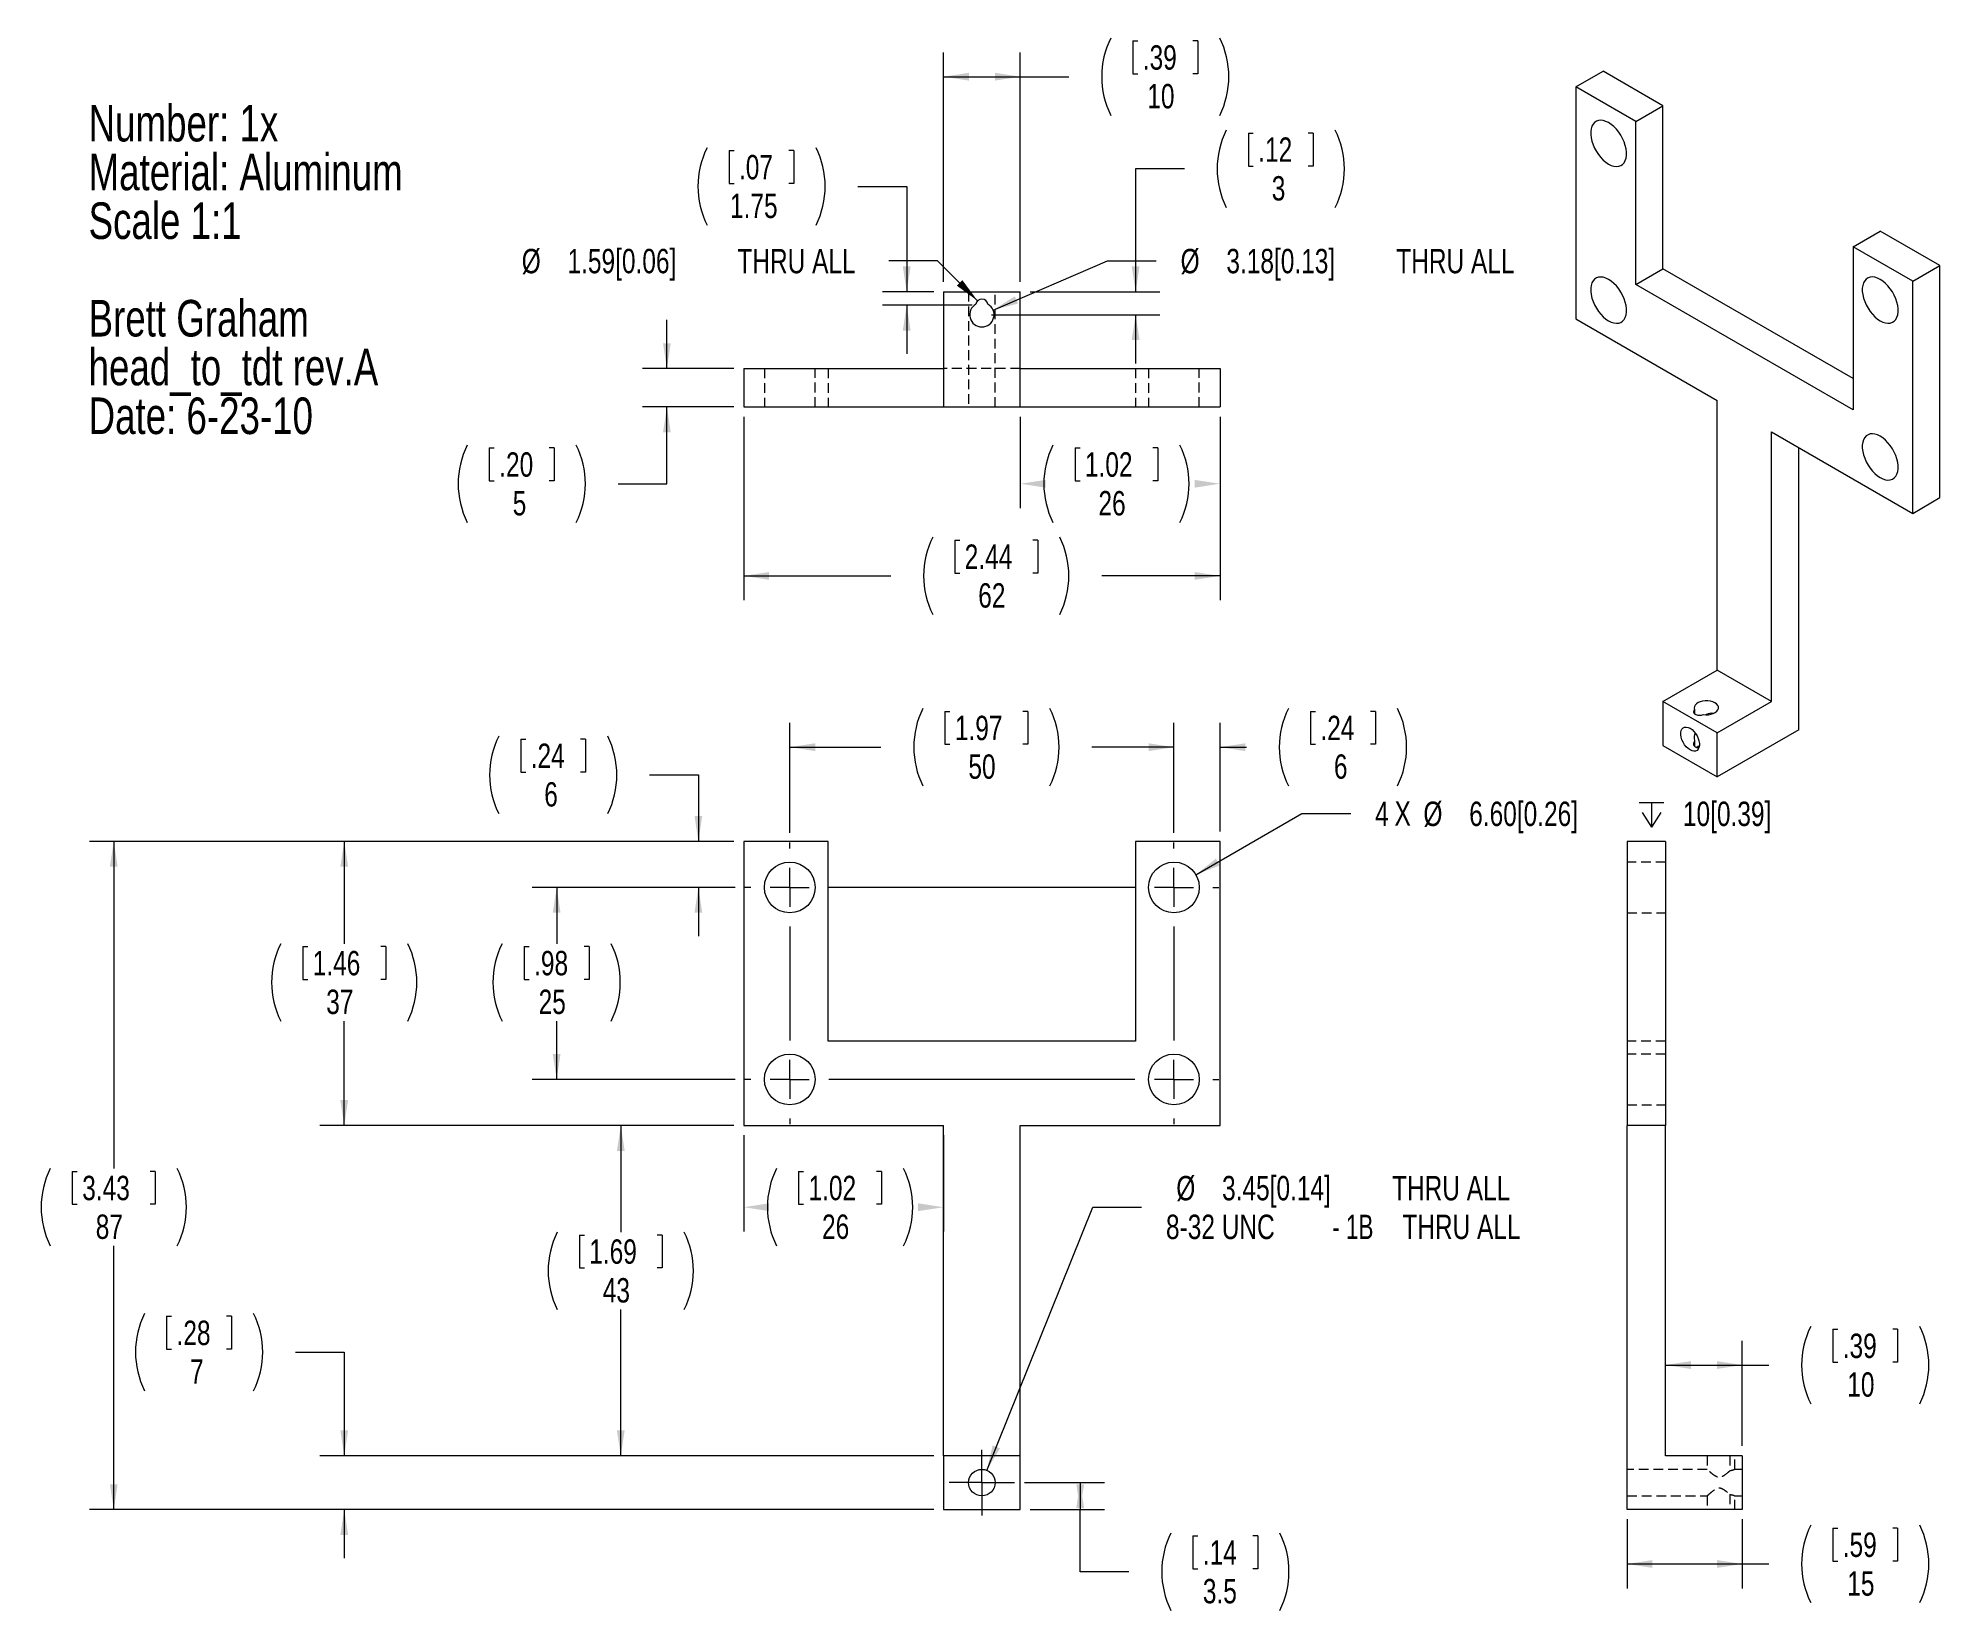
# Model space of a CAD drawing. Header units: millimetres. Extents: x 17 to 264, y 6 to 210.
import ezdxf

# ---------------------------------------------------------------- set-up
doc = ezdxf.new("R2010")
doc.units = ezdxf.units.MM
doc.linetypes.add('HIDDEN', pattern=[1.905, 1.27, -0.635])
doc.styles.add('SLDTEXTSTYLE0', font='TXT', dxfattribs={"width": 0.75})
doc.styles.add('SLDTEXTSTYLE1', font='TXT', dxfattribs={"width": 0.6875})
doc.dimstyles.new('SLDDIMSTYLE0', dxfattribs={"dimtxt": 3.175, "dimasz": 3.302, "dimexe": 0, "dimexo": 0.0625, "dimgap": 0.79375, "dimtad": 0, "dimtih": 1, "dimtoh": 1, "dimrnd": 1e-09, "dimzin": 12, "dimdsep": 46, "dimtxsty": 'SLDTEXTSTYLE0', "dimsah": 1, "dimcen": 0.09, "dimadec": 0, "dimazin": 0, "dimtfac": 1, "dimtofl": 0, "dimtmove": 0, "dimatfit": 3, "dimfxl": 1, "dimtolj": 1, "dimtzin": 12, "dimarcsym": 0})
doc.dimstyles.new('SLDDIMSTYLE1', dxfattribs={"dimtxt": 3.175, "dimasz": 3.302, "dimexe": 0, "dimexo": 0.0625, "dimgap": 0.79375, "dimtad": 0, "dimtih": 1, "dimtoh": 1, "dimrnd": 1e-09, "dimzin": 12, "dimdsep": 46, "dimtxsty": 'SLDTEXTSTYLE0', "dimsah": 1, "dimcen": 0.09, "dimadec": 0, "dimazin": 0, "dimtfac": 1, "dimtofl": 0, "dimtmove": 0, "dimatfit": 3, "dimfxl": 1, "dimtolj": 1, "dimtzin": 12, "dimarcsym": 0})
doc.dimstyles.new('SLDDIMSTYLE2', dxfattribs={"dimtxt": 3.175, "dimasz": 3.302, "dimexe": 0, "dimexo": 0.0625, "dimgap": 0.79375, "dimtad": 0, "dimtih": 1, "dimtoh": 1, "dimdec": 0, "dimrnd": 1e-09, "dimzin": 12, "dimdsep": 46, "dimtxsty": 'SLDTEXTSTYLE0', "dimsah": 1, "dimcen": 0.09, "dimadec": 0, "dimazin": 0, "dimtfac": 1, "dimtofl": 0, "dimtmove": 0, "dimatfit": 3, "dimfxl": 1, "dimtolj": 1, "dimtzin": 12, "dimarcsym": 0})
doc.dimstyles.new('SLDDIMSTYLE3', dxfattribs={"dimtxt": 3.175, "dimasz": 3.302, "dimexe": 0, "dimexo": 0.0625, "dimgap": 0.79375, "dimtad": 0, "dimtih": 1, "dimtoh": 1, "dimrnd": 1e-09, "dimzin": 12, "dimdsep": 46, "dimtxsty": 'SLDTEXTSTYLE0', "dimsah": 1, "dimcen": 0.09, "dimadec": 0, "dimazin": 0, "dimtfac": 1, "dimtofl": 0, "dimtmove": 0, "dimatfit": 3, "dimfxl": 1, "dimtolj": 1, "dimtzin": 12, "dimarcsym": 0})
doc.dimstyles.new('SLDDIMSTYLE4', dxfattribs={"dimtxt": 3.175, "dimasz": 3.302, "dimexe": 0, "dimexo": 0.0625, "dimgap": 0.79375, "dimtad": 0, "dimtih": 1, "dimtoh": 1, "dimrnd": 1e-09, "dimzin": 12, "dimdsep": 46, "dimtxsty": 'SLDTEXTSTYLE0', "dimsah": 1, "dimcen": 0.09, "dimadec": 0, "dimazin": 0, "dimtfac": 1, "dimtofl": 0, "dimtmove": 0, "dimatfit": 3, "dimfxl": 1, "dimtolj": 1, "dimtzin": 12, "dimarcsym": 0})

# ---------------------------------------------------------------- blocks, each defined once
blk = doc.blocks.new('SW_NOTE_0')
at = {"color": 0, "linetype": 'Continuous', "lineweight": 0, "attachment_point": 1, "style": 'SLDTEXTSTYLE0'}
for s, insert, char_height in [('Number: 1x', (0, 6.14), 4.763), ('Material: Aluminum', (0, -0.21), 4.7625), ('Scale 1:1', (0, -6.56), 4.763), ('Brett Graham', (0, -19.26), 4.7625), ('head_to_tdt rev.A', (0, -25.61), 4.7625), ('Date: 6-23-10', (0, -31.96), 4.7625)]:
    blk.add_mtext(s, dxfattribs=dict(at, insert=insert, char_height=char_height))
blk = doc.blocks.new('*D2')
at = {"color": 7, "linetype": 'Continuous', "lineweight": 0}
for p, q in [((107.43, 105.82), (53.52, 105.82)), ((56.7, 105.82), (56.7, 92.49)), ((51.3, 92.12), (51.3, 87.83)), ((51.3, 92.12), (51.95, 92.12)), ((62.09, 92.12), (61.44, 92.12)), ((62.09, 92.12), (62.09, 87.83)), ((51.3, 87.83), (51.95, 87.83)), ((62.09, 87.83), (61.44, 87.83)), ((56.7, 68.82), (56.7, 82.42)), ((107.43, 68.82), (53.52, 68.82))]:
    blk.add_line(p, q, dxfattribs=at)
for centre, start, end in [((58.5, 87.46), 153.4349, 206.5651), ((54.89, 87.46), 333.4349, 26.5651)]:
    blk.add_arc(centre, 11.26, start, end, dxfattribs=at)
for points in [[(56.7, 105.82), (56.19, 102.52), (57.2, 102.52)], [(56.7, 68.82), (57.2, 72.12), (56.19, 72.12)]]:
    blk.add_solid(points, dxfattribs=at)
at = {"color": 7, "linetype": 'Continuous', "lineweight": 0, "char_height": 3.175, "attachment_point": 1, "style": 'SLDTEXTSTYLE0'}
for s, insert in [('1.46', (52.59, 91.55)), ('37', (54.35, 86.51))]:
    blk.add_mtext(s, dxfattribs=dict(at, insert=insert))
blk = doc.blocks.new('*D3')
at = {"color": 7, "linetype": 'Continuous', "lineweight": 0}
for p, q in [((107.43, 105.82), (23.52, 105.82)), ((26.7, 105.82), (26.7, 63.22)), ((21.3, 62.84), (21.3, 58.56)), ((21.3, 62.84), (21.95, 62.84)), ((32.09, 62.84), (31.44, 62.84)), ((32.09, 62.84), (32.09, 58.56)), ((21.3, 58.56), (21.95, 58.56)), ((32.09, 58.56), (31.44, 58.56)), ((26.7, 18.82), (26.7, 53.14)), ((133.43, 18.82), (23.52, 18.82))]:
    blk.add_line(p, q, dxfattribs=at)
for centre, start, end in [((28.5, 58.18), 153.4349, 206.5651), ((24.89, 58.18), 333.4349, 26.5651)]:
    blk.add_arc(centre, 11.26, start, end, dxfattribs=at)
for points in [[(26.7, 105.82), (26.19, 102.52), (27.2, 102.52)], [(26.7, 18.82), (27.2, 22.12), (26.19, 22.12)]]:
    blk.add_solid(points, dxfattribs=at)
at = {"color": 7, "linetype": 'Continuous', "lineweight": 0, "char_height": 3.175, "attachment_point": 1, "style": 'SLDTEXTSTYLE0'}
for s, insert in [('3.43', (22.59, 62.27)), ('87', (24.35, 57.23))]:
    blk.add_mtext(s, dxfattribs=dict(at, insert=insert))
blk = doc.blocks.new('*D4')
at = {"color": 7, "linetype": 'Continuous', "lineweight": 0}
for p, q in [((33.58, 43.98), (33.58, 39.69)), ((33.58, 43.98), (34.22, 43.98)), ((42.02, 43.98), (41.37, 43.98)), ((42.02, 43.98), (42.02, 39.69)), ((33.58, 39.69), (34.22, 39.69)), ((42.02, 39.69), (41.37, 39.69)), ((50.35, 39.32), (56.7, 39.32)), ((56.7, 39.32), (56.7, 25.82)), ((133.43, 25.82), (53.52, 25.82)), ((133.43, 18.82), (53.52, 18.82)), ((56.7, 18.82), (56.7, 12.47))]:
    blk.add_line(p, q, dxfattribs=at)
for centre, start, end in [((40.78, 39.32), 153.4349, 206.5651), ((34.82, 39.32), 333.4349, 26.5651)]:
    blk.add_arc(centre, 11.26, start, end, dxfattribs=at)
for points in [[(56.7, 25.82), (57.2, 29.12), (56.19, 29.12)], [(56.7, 18.82), (56.19, 15.52), (57.2, 15.52)]]:
    blk.add_solid(points, dxfattribs=at)
at = {"color": 7, "linetype": 'Continuous', "lineweight": 0, "attachment_point": 1, "style": 'SLDTEXTSTYLE0'}
for s, insert, char_height in [('.28', (34.87, 43.41), 3.175), ('7', (36.63, 38.37), 3.17)]:
    blk.add_mtext(s, dxfattribs=dict(at, insert=insert, char_height=char_height))
blk = doc.blocks.new('*D5')
at = {"color": 7, "linetype": 'Continuous', "lineweight": 0}
for p, q in [((145.23, 22.32), (155.67, 22.32)), ((152.49, 22.32), (152.49, 18.82)), ((145.97, 18.82), (155.67, 18.82)), ((152.49, 10.72), (152.49, 18.82)), ((167.17, 15.38), (167.17, 11.1)), ((167.17, 15.38), (167.82, 15.38)), ((175.61, 15.38), (174.97, 15.38)), ((175.61, 15.38), (175.61, 11.1)), ((158.84, 10.72), (152.49, 10.72)), ((167.17, 11.1), (167.82, 11.1)), ((175.61, 11.1), (174.97, 11.1))]:
    blk.add_line(p, q, dxfattribs=at)
for centre, start, end in [((174.37, 10.72), 153.4349, 206.5651), ((168.41, 10.72), 333.4349, 26.5651)]:
    blk.add_arc(centre, 11.26, start, end, dxfattribs=at)
for points in [[(152.49, 22.32), (151.99, 19.02), (153, 19.02)], [(152.49, 18.82), (153, 22.12), (151.99, 22.12)]]:
    blk.add_solid(points, dxfattribs=at)
at = {"color": 7, "linetype": 'Continuous', "lineweight": 0, "char_height": 3.175, "attachment_point": 1, "style": 'SLDTEXTSTYLE0'}
for s, insert in [('.14', (168.46, 14.81)), ('3.5', (168.46, 9.78))]:
    blk.add_mtext(s, dxfattribs=dict(at, insert=insert))
blk = doc.blocks.new('*D6')
at = {"color": 7, "linetype": 'Continuous', "lineweight": 0}
for p, q in [((79.68, 119.12), (79.68, 114.84)), ((79.68, 119.12), (80.32, 119.12)), ((88.12, 119.12), (87.47, 119.12)), ((88.12, 119.12), (88.12, 114.84)), ((79.68, 114.84), (80.32, 114.84)), ((88.12, 114.84), (87.47, 114.84)), ((96.44, 114.46), (102.79, 114.46)), ((102.79, 114.46), (102.79, 105.82)), ((107.43, 105.82), (99.62, 105.82)), ((107.59, 99.82), (99.62, 99.82)), ((102.79, 99.82), (102.79, 93.47))]:
    blk.add_line(p, q, dxfattribs=at)
for centre, start, end in [((86.87, 114.46), 153.4349, 206.5651), ((80.92, 114.46), 333.4349, 26.5651)]:
    blk.add_arc(centre, 11.26, start, end, dxfattribs=at)
for points in [[(102.79, 105.82), (103.3, 109.12), (102.29, 109.12)], [(102.79, 99.82), (102.29, 96.52), (103.3, 96.52)]]:
    blk.add_solid(points, dxfattribs=at)
at = {"color": 7, "linetype": 'Continuous', "lineweight": 0, "attachment_point": 1, "style": 'SLDTEXTSTYLE0'}
for s, insert, char_height in [('.24', (80.97, 118.55), 3.175), ('6', (82.73, 113.52), 3.17)]:
    blk.add_mtext(s, dxfattribs=dict(at, insert=insert, char_height=char_height))
blk = doc.blocks.new('*D7')
at = {"color": 7, "linetype": 'Continuous', "lineweight": 0}
for p, q in [((134.89, 122.74), (134.89, 118.46)), ((134.89, 122.74), (135.53, 122.74)), ((145.68, 122.74), (145.03, 122.74)), ((145.68, 122.74), (145.68, 118.46)), ((114.7, 106.93), (114.7, 121.26)), ((164.7, 106.93), (164.7, 121.26)), ((114.7, 118.08), (126.56, 118.08)), ((134.89, 118.46), (135.53, 118.46)), ((145.68, 118.46), (145.03, 118.46)), ((164.7, 118.08), (154, 118.08))]:
    blk.add_line(p, q, dxfattribs=at)
for centre, start, end in [((142.09, 118.08), 153.4349, 206.5651), ((138.48, 118.08), 333.4349, 26.5651)]:
    blk.add_arc(centre, 11.26, start, end, dxfattribs=at)
for points in [[(114.7, 118.08), (118, 117.57), (118, 118.59)], [(164.7, 118.08), (161.39, 118.59), (161.39, 117.57)]]:
    blk.add_solid(points, dxfattribs=at)
at = {"color": 7, "linetype": 'Continuous', "lineweight": 0, "char_height": 3.175, "attachment_point": 1, "style": 'SLDTEXTSTYLE0'}
for s, insert in [('1.97', (136.18, 122.17)), ('50', (137.94, 117.14))]:
    blk.add_mtext(s, dxfattribs=dict(at, insert=insert))
blk = doc.blocks.new('*D8')
at = {"color": 7, "linetype": 'Continuous', "lineweight": 0}
for p, q in [((182.48, 122.74), (182.48, 118.46)), ((182.48, 122.74), (183.12, 122.74)), ((190.92, 122.74), (190.27, 122.74)), ((190.92, 122.74), (190.92, 118.46)), ((164.7, 106.93), (164.7, 121.26)), ((170.7, 107.09), (170.7, 121.26)), ((164.7, 118.08), (158.35, 118.08)), ((170.7, 118.08), (174.15, 118.08)), ((182.48, 118.46), (183.12, 118.46)), ((190.92, 118.46), (190.27, 118.46))]:
    blk.add_line(p, q, dxfattribs=at)
for centre, start, end in [((189.67, 118.08), 153.4349, 206.5651), ((183.72, 118.08), 333.4349, 26.5651)]:
    blk.add_arc(centre, 11.26, start, end, dxfattribs=at)
for points in [[(164.7, 118.08), (161.39, 118.59), (161.39, 117.57)], [(170.7, 118.08), (174, 117.57), (174, 118.59)]]:
    blk.add_solid(points, dxfattribs=at)
at = {"color": 7, "linetype": 'Continuous', "lineweight": 0, "attachment_point": 1, "style": 'SLDTEXTSTYLE0'}
for s, insert, char_height in [('.24', (183.76, 122.17), 3.175), ('6', (185.52, 117.14), 3.17)]:
    blk.add_mtext(s, dxfattribs=dict(at, insert=insert, char_height=char_height))
blk = doc.blocks.new('*D9')
at = {"color": 7, "linetype": 'Continuous', "lineweight": 0}
for p, q in [((107.59, 99.82), (81.17, 99.82)), ((84.35, 99.82), (84.35, 92.49)), ((80.12, 92.12), (80.12, 87.83)), ((80.12, 92.12), (80.77, 92.12)), ((88.57, 92.12), (87.92, 92.12)), ((88.57, 92.12), (88.57, 87.83)), ((80.12, 87.83), (80.77, 87.83)), ((88.57, 87.83), (87.92, 87.83)), ((84.35, 74.82), (84.35, 82.42)), ((107.59, 74.82), (81.17, 74.82))]:
    blk.add_line(p, q, dxfattribs=at)
for centre, start, end in [((87.32, 87.46), 153.4349, 206.5651), ((81.37, 87.46), 333.4349, 26.5651)]:
    blk.add_arc(centre, 11.26, start, end, dxfattribs=at)
for points in [[(84.35, 99.82), (83.84, 96.52), (84.85, 96.52)], [(84.35, 74.82), (84.85, 78.12), (83.84, 78.12)]]:
    blk.add_solid(points, dxfattribs=at)
at = {"color": 7, "linetype": 'Continuous', "lineweight": 0, "char_height": 3.175, "attachment_point": 1, "style": 'SLDTEXTSTYLE0'}
for s, insert in [('.98', (81.41, 91.55)), ('25', (82, 86.51))]:
    blk.add_mtext(s, dxfattribs=dict(at, insert=insert))
blk = doc.blocks.new('*D10')
at = {"color": 7, "linetype": 'Continuous', "lineweight": 0}
for p, q in [((108.7, 67.55), (108.7, 55)), ((134.7, 67.55), (134.7, 55)), ((115.84, 62.84), (115.84, 58.56)), ((115.84, 62.84), (116.49, 62.84)), ((126.63, 62.84), (125.98, 62.84)), ((126.63, 62.84), (126.63, 58.56)), ((115.84, 58.56), (116.49, 58.56)), ((126.63, 58.56), (125.98, 58.56))]:
    blk.add_line(p, q, dxfattribs=at)
for centre, start, end in [((123.04, 58.18), 153.4349, 206.5651), ((119.43, 58.18), 333.4349, 26.5651)]:
    blk.add_arc(centre, 11.26, start, end, dxfattribs=at)
for points in [[(108.7, 58.18), (112, 57.67), (112, 58.69)], [(134.7, 58.18), (131.39, 58.69), (131.39, 57.67)]]:
    blk.add_solid(points, dxfattribs=at)
at = {"color": 7, "linetype": 'Continuous', "lineweight": 0, "char_height": 3.175, "attachment_point": 1, "style": 'SLDTEXTSTYLE0'}
for s, insert in [('1.02', (117.13, 62.27)), ('26', (118.89, 57.23))]:
    blk.add_mtext(s, dxfattribs=dict(at, insert=insert))
blk = doc.blocks.new('SW_SYMBOL_HOLE_DEPTH')
at = {"color": 0, "linetype": 'Continuous', "lineweight": 0}
for p, q in [((0, 875), (800, 875)), ((400, 875), (400, 75)), ((100, 555), (400, 75)), ((700, 555), (400, 75))]:
    blk.add_line(p, q, dxfattribs=at)
blk = doc.blocks.new('*D11')
at = {"color": 7, "linetype": 'Continuous', "lineweight": 0}
for p, q in [((167.55, 101.47), (181.36, 109.44)), ((181.36, 109.44), (187.71, 109.44))]:
    blk.add_line(p, q, dxfattribs=at)
blk.add_solid([(167.55, 101.47), (170.67, 102.68), (170.16, 103.56)], dxfattribs=at)
at = {"color": 7, "linetype": 'Continuous', "lineweight": 0, "xscale": 0.0040555664, "yscale": 0.0040555664, "zscale": 0.0040555664}
blk.add_blockref('SW_SYMBOL_HOLE_DEPTH', (225.24, 107.34), dxfattribs=at)
at = {"color": 7, "linetype": 'Continuous', "lineweight": 0, "attachment_point": 1, "style": 'SLDTEXTSTYLE0'}
for s, insert, char_height in [('4', (190.88, 110.99), 3.17), ('X ', (193.41, 111.04), 3.175), ('%%c', (197.17, 110.99), 3.175), ('6.60[0.26]', (203.13, 110.99), 3.175), ('10[0.39]', (230.95, 110.99), 3.175)]:
    blk.add_mtext(s, dxfattribs=dict(at, insert=insert, char_height=char_height))
blk = doc.blocks.new('*D13')
at = {"color": 7, "linetype": 'Continuous', "lineweight": 0}
for p, q in [((140.34, 23.92), (154.14, 58.18)), ((154.14, 58.18), (160.49, 58.18))]:
    blk.add_line(p, q, dxfattribs=at)
blk.add_solid([(140.34, 23.92), (142.05, 26.79), (141.1, 27.17)], dxfattribs=at)
at = {"color": 7, "linetype": 'Continuous', "lineweight": 0, "char_height": 3.175, "attachment_point": 1}
for s, insert, style in [('%%c', (165, 62.25), 'SLDTEXTSTYLE0'), ('3.45[0.14]', (170.96, 62.25), 'SLDTEXTSTYLE0'), ('THRU ALL', (193.08, 62.25), 'SLDTEXTSTYLE0'), ('8-32 UNC', (163.66, 57.21), 'SLDTEXTSTYLE0'), ('- 1B', (185.31, 57.21), 'SLDTEXTSTYLE1'), ('THRU ALL', (194.42, 57.21), 'SLDTEXTSTYLE0')]:
    blk.add_mtext(s, dxfattribs=dict(at, insert=insert, style=style))
blk = doc.blocks.new('*D14')
at = {"color": 7, "linetype": 'Continuous', "lineweight": 0}
for p, q in [((107.43, 68.82), (89.52, 68.82)), ((92.7, 68.82), (92.7, 54.93)), ((87.3, 54.56), (87.3, 50.28)), ((87.3, 54.56), (87.95, 54.56)), ((98.09, 54.56), (97.44, 54.56)), ((98.09, 54.56), (98.09, 50.28)), ((87.3, 50.28), (87.95, 50.28)), ((98.09, 50.28), (97.44, 50.28)), ((92.7, 25.82), (92.7, 44.86)), ((133.43, 25.82), (89.52, 25.82))]:
    blk.add_line(p, q, dxfattribs=at)
for centre, start, end in [((94.5, 49.9), 153.4349, 206.5651), ((90.89, 49.9), 333.4349, 26.5651)]:
    blk.add_arc(centre, 11.26, start, end, dxfattribs=at)
for points in [[(92.7, 68.82), (92.19, 65.52), (93.2, 65.52)], [(92.7, 25.82), (93.2, 29.12), (92.19, 29.12)]]:
    blk.add_solid(points, dxfattribs=at)
at = {"color": 7, "linetype": 'Continuous', "lineweight": 0, "char_height": 3.175, "attachment_point": 1, "style": 'SLDTEXTSTYLE0'}
for s, insert in [('1.69', (88.59, 53.99)), ('43', (90.35, 48.95))]:
    blk.add_mtext(s, dxfattribs=dict(at, insert=insert))
blk = doc.blocks.new('SW_CENTERMARKSYMBOL_0')
at = {"color": 0, "linetype": 'Continuous', "lineweight": 0}
for p, q in [((-50, 5.08), (-50, 5.84)), ((0, 5.08), (0, 5.84)), ((-50, 0), (-50, 2.54)), ((0, 0), (0, 2.54)), ((-55.08, 0), (-55.84, 0)), ((-50, 0), (-52.54, 0)), ((-50, 0), (-50, -2.54)), ((-50, 0), (-47.46, 0)), ((-5.08, 0), (-44.92, 0)), ((0, 0), (-2.54, 0)), ((0, 0), (0, -2.54)), ((0, 0), (2.54, 0)), ((5.08, 0), (5.84, 0)), ((-50, -5.08), (-50, -19.92)), ((0, -5.08), (0, -19.92)), ((-50, -25), (-50, -22.46)), ((0, -25), (0, -22.46)), ((-55.08, -25), (-55.84, -25)), ((-50, -25), (-52.54, -25)), ((-50, -25), (-50, -27.54)), ((-50, -25), (-47.46, -25)), ((-5.08, -25), (-44.92, -25)), ((0, -25), (-2.54, -25)), ((0, -25), (0, -27.54)), ((0, -25), (2.54, -25)), ((5.08, -25), (5.84, -25)), ((-50, -30.08), (-50, -30.84)), ((0, -30.08), (0, -30.84))]:
    blk.add_line(p, q, dxfattribs=at)
blk = doc.blocks.new('SW_CENTERMARKSYMBOL_1')
at = {"color": 0, "linetype": 'Continuous', "lineweight": 0}
for p, q in [((0, 2.54), (0, 4.2672)), ((0, 0), (0, 2.54)), ((-2.54, 0), (-4.2672, 0)), ((0, 0), (-2.54, 0)), ((0, 0), (0, -2.54)), ((0, 0), (2.54, 0)), ((2.54, 0), (4.2672, 0)), ((0, -2.54), (0, -4.2672))]:
    blk.add_line(p, q, dxfattribs=at)
blk = doc.blocks.new('*D17')
at = {"color": 7, "linetype": 'Continuous', "lineweight": 0}
for p, q in [((108.7, 161.11), (108.7, 137.2)), ((170.7, 161.11), (170.7, 137.2)), ((136.17, 145.04), (136.17, 140.75)), ((136.17, 145.04), (136.82, 145.04)), ((146.96, 145.04), (146.31, 145.04)), ((146.96, 145.04), (146.96, 140.75)), ((108.7, 140.38), (127.85, 140.38)), ((136.17, 140.75), (136.82, 140.75)), ((146.96, 140.75), (146.31, 140.75)), ((170.7, 140.38), (155.29, 140.38))]:
    blk.add_line(p, q, dxfattribs=at)
for centre, start, end in [((143.37, 140.38), 153.4349, 206.5651), ((139.76, 140.38), 333.4349, 26.5651)]:
    blk.add_arc(centre, 11.26, start, end, dxfattribs=at)
for points in [[(108.7, 140.38), (112, 139.87), (112, 140.88)], [(170.7, 140.38), (167.39, 140.88), (167.39, 139.87)]]:
    blk.add_solid(points, dxfattribs=at)
at = {"color": 7, "linetype": 'Continuous', "lineweight": 0, "char_height": 3.175, "attachment_point": 1, "style": 'SLDTEXTSTYLE0'}
for s, insert in [('2.44', (137.46, 144.47)), ('62', (139.22, 139.43))]:
    blk.add_mtext(s, dxfattribs=dict(at, insert=insert))
blk = doc.blocks.new('*D18')
at = {"color": 7, "linetype": 'Continuous', "lineweight": 0}
for p, q in [((134.7, 178.65), (134.7, 208.55)), ((144.7, 178.65), (144.7, 208.55)), ((159.35, 210.04), (159.35, 205.75)), ((159.35, 210.04), (159.99, 210.04)), ((167.79, 210.04), (167.15, 210.04)), ((167.79, 210.04), (167.79, 205.75)), ((159.35, 205.75), (159.99, 205.75)), ((167.79, 205.75), (167.15, 205.75)), ((134.7, 205.38), (144.7, 205.38)), ((144.7, 205.38), (151.02, 205.38))]:
    blk.add_line(p, q, dxfattribs=at)
for centre, start, end in [((166.55, 205.38), 153.4349, 206.5651), ((160.59, 205.38), 333.4349, 26.5651)]:
    blk.add_arc(centre, 11.26, start, end, dxfattribs=at)
for points in [[(134.7, 205.38), (138, 204.87), (138, 205.89)], [(144.7, 205.38), (141.39, 205.89), (141.39, 204.87)]]:
    blk.add_solid(points, dxfattribs=at)
at = {"color": 7, "linetype": 'Continuous', "lineweight": 0, "char_height": 3.175, "attachment_point": 1, "style": 'SLDTEXTSTYLE0'}
for s, insert in [('.39', (160.64, 209.47)), ('10', (161.23, 204.43))]:
    blk.add_mtext(s, dxfattribs=dict(at, insert=insert))
blk = doc.blocks.new('*D19')
at = {"color": 7, "linetype": 'Continuous', "lineweight": 0}
for p, q in [((144.7, 161.11), (144.7, 149.2)), ((170.7, 161.11), (170.7, 149.2)), ((151.82, 157.04), (151.82, 152.75)), ((151.82, 157.04), (152.47, 157.04)), ((162.61, 157.04), (161.97, 157.04)), ((162.61, 157.04), (162.61, 152.75)), ((151.82, 152.75), (152.47, 152.75)), ((162.61, 152.75), (161.97, 152.75))]:
    blk.add_line(p, q, dxfattribs=at)
for centre, start, end in [((159.02, 152.38), 153.4349, 206.5651), ((155.41, 152.38), 333.4349, 26.5651)]:
    blk.add_arc(centre, 11.26, start, end, dxfattribs=at)
for points in [[(144.7, 152.38), (148, 151.87), (148, 152.88)], [(170.7, 152.38), (167.39, 152.88), (167.39, 151.87)]]:
    blk.add_solid(points, dxfattribs=at)
at = {"color": 7, "linetype": 'Continuous', "lineweight": 0, "char_height": 3.175, "attachment_point": 1, "style": 'SLDTEXTSTYLE0'}
for s, insert in [('1.02', (153.11, 156.47)), ('26', (154.87, 151.43))]:
    blk.add_mtext(s, dxfattribs=dict(at, insert=insert))
blk = doc.blocks.new('*D20')
at = {"color": 7, "linetype": 'Continuous', "lineweight": 0}
for p, q in [((98.7, 167.38), (98.7, 173.73)), ((107.43, 167.38), (95.52, 167.38)), ((107.43, 162.38), (95.52, 162.38)), ((98.7, 152.38), (98.7, 162.38)), ((75.58, 157.04), (75.58, 152.75)), ((75.58, 157.04), (76.22, 157.04)), ((84.02, 157.04), (83.37, 157.04)), ((84.02, 157.04), (84.02, 152.75)), ((75.58, 152.75), (76.22, 152.75)), ((84.02, 152.75), (83.37, 152.75)), ((92.35, 152.38), (98.7, 152.38))]:
    blk.add_line(p, q, dxfattribs=at)
for centre, start, end in [((82.78, 152.38), 153.4349, 206.5651), ((76.82, 152.38), 333.4349, 26.5651)]:
    blk.add_arc(centre, 11.26, start, end, dxfattribs=at)
for points in [[(98.7, 167.38), (99.2, 170.68), (98.19, 170.68)], [(98.7, 162.38), (98.19, 159.08), (99.2, 159.08)]]:
    blk.add_solid(points, dxfattribs=at)
at = {"color": 7, "linetype": 'Continuous', "lineweight": 0, "attachment_point": 1, "style": 'SLDTEXTSTYLE0'}
for s, insert, char_height in [('.20', (76.87, 156.47), 3.175), ('5', (78.63, 151.43), 3.17)]:
    blk.add_mtext(s, dxfattribs=dict(at, insert=insert, char_height=char_height))
blk = doc.blocks.new('*D21')
at = {"color": 7, "linetype": 'Continuous', "lineweight": 0}
for p, q in [((141.15, 175), (156.03, 181.41)), ((156.03, 181.41), (162.38, 181.41))]:
    blk.add_line(p, q, dxfattribs=at)
blk.add_solid([(141.15, 175), (144.39, 175.84), (143.99, 176.78)], dxfattribs=at)
at = {"color": 7, "linetype": 'Continuous', "lineweight": 0, "char_height": 3.175, "attachment_point": 1, "style": 'SLDTEXTSTYLE0'}
for s, insert in [('%%c', (165.56, 182.96)), ('3.18[0.13]', (171.52, 182.96)), ('THRU ALL', (193.63, 182.96))]:
    blk.add_mtext(s, dxfattribs=dict(at, insert=insert))
blk = doc.blocks.new('*D22')
at = {"color": 7, "linetype": 'Continuous', "lineweight": 0}
for p, q in [((133.93, 181.41), (127.58, 181.41)), ((139.14, 176.19), (133.93, 181.41))]:
    blk.add_line(p, q, dxfattribs=at)
blk.add_solid([(139.14, 176.19), (137.16, 178.89), (136.44, 178.17)], dxfattribs=at)
at = {"color": 7, "linetype": 'Continuous', "lineweight": 0, "char_height": 3.175, "attachment_point": 1, "style": 'SLDTEXTSTYLE0'}
for s, insert in [('%%c', (79.8, 182.96)), ('1.59[0.06]', (85.76, 182.96)), ('THRU ALL', (107.87, 182.96))]:
    blk.add_mtext(s, dxfattribs=dict(at, insert=insert))
blk = doc.blocks.new('*D23')
at = {"color": 7, "linetype": 'Continuous', "lineweight": 0}
for p, q in [((174.38, 198.04), (174.38, 193.75)), ((174.38, 198.04), (175.03, 198.04)), ((182.83, 198.04), (182.18, 198.04)), ((182.83, 198.04), (182.83, 193.75)), ((166.06, 193.38), (159.71, 193.38)), ((159.71, 193.38), (159.71, 177.38)), ((174.38, 193.75), (175.03, 193.75)), ((182.83, 193.75), (182.18, 193.75)), ((145.97, 177.38), (162.88, 177.38)), ((140.97, 174.38), (162.88, 174.38)), ((159.71, 174.38), (159.71, 168.03))]:
    blk.add_line(p, q, dxfattribs=at)
for centre, start, end in [((181.58, 193.38), 153.4349, 206.5651), ((175.63, 193.38), 333.4349, 26.5651)]:
    blk.add_arc(centre, 11.26, start, end, dxfattribs=at)
for points in [[(159.71, 177.38), (160.22, 180.68), (159.2, 180.68)], [(159.71, 174.38), (159.2, 171.08), (160.22, 171.08)]]:
    blk.add_solid(points, dxfattribs=at)
at = {"color": 7, "linetype": 'Continuous', "lineweight": 0, "attachment_point": 1, "style": 'SLDTEXTSTYLE0'}
for s, insert, char_height in [('.12', (175.67, 197.47), 3.175), ('3', (177.43, 192.43), 3.17)]:
    blk.add_mtext(s, dxfattribs=dict(at, insert=insert, char_height=char_height))
blk = doc.blocks.new('*D24')
at = {"color": 7, "linetype": 'Continuous', "lineweight": 0}
for p, q in [((106.79, 195.75), (106.79, 191.47)), ((106.79, 195.75), (107.44, 195.75)), ((115.23, 195.75), (114.59, 195.75)), ((115.23, 195.75), (115.23, 191.47)), ((106.79, 191.47), (107.44, 191.47)), ((115.23, 191.47), (114.59, 191.47)), ((123.56, 191.1), (129.91, 191.1)), ((129.91, 191.1), (129.91, 177.38)), ((133.43, 177.38), (126.74, 177.38)), ((138.43, 175.63), (126.74, 175.63)), ((129.91, 175.63), (129.91, 169.28))]:
    blk.add_line(p, q, dxfattribs=at)
for centre, start, end in [((113.99, 191.1), 153.4349, 206.5651), ((108.04, 191.1), 333.4349, 26.5651)]:
    blk.add_arc(centre, 11.26, start, end, dxfattribs=at)
for points in [[(129.91, 177.38), (130.42, 180.68), (129.4, 180.68)], [(129.91, 175.63), (129.4, 172.33), (130.42, 172.33)]]:
    blk.add_solid(points, dxfattribs=at)
at = {"color": 7, "linetype": 'Continuous', "lineweight": 0, "char_height": 3.175, "attachment_point": 1, "style": 'SLDTEXTSTYLE0'}
for s, insert in [('.07', (108.08, 195.19)), ('1.75', (106.91, 190.15))]:
    blk.add_mtext(s, dxfattribs=dict(at, insert=insert))
blk = doc.blocks.new('*D25')
at = {"color": 7, "linetype": 'Continuous', "lineweight": 0}
for p, q in [((250.46, 42.29), (250.46, 38.01)), ((250.46, 42.29), (251.11, 42.29)), ((258.9, 42.29), (258.26, 42.29)), ((258.9, 42.29), (258.9, 38.01)), ((228.68, 27.09), (228.68, 40.8)), ((238.68, 27.09), (238.68, 40.8)), ((228.68, 37.63), (238.68, 37.63)), ((238.68, 37.63), (242.13, 37.63)), ((250.46, 38.01), (251.11, 38.01)), ((258.9, 38.01), (258.26, 38.01))]:
    blk.add_line(p, q, dxfattribs=at)
for centre, start, end in [((257.66, 37.63), 153.4349, 206.5651), ((251.7, 37.63), 333.4349, 26.5651)]:
    blk.add_arc(centre, 11.26, start, end, dxfattribs=at)
for points in [[(228.68, 37.63), (231.98, 37.12), (231.98, 38.14)], [(238.68, 37.63), (235.38, 38.14), (235.38, 37.12)]]:
    blk.add_solid(points, dxfattribs=at)
at = {"color": 7, "linetype": 'Continuous', "lineweight": 0, "char_height": 3.175, "attachment_point": 1, "style": 'SLDTEXTSTYLE0'}
for s, insert in [('.39', (251.75, 41.72)), ('10', (252.34, 36.68))]:
    blk.add_mtext(s, dxfattribs=dict(at, insert=insert))
blk = doc.blocks.new('*D26')
at = {"color": 7, "linetype": 'Continuous', "lineweight": 0}
for p, q in [((223.68, 17.55), (223.68, 8.55)), ((238.68, 17.55), (238.68, 8.55)), ((250.46, 16.39), (250.46, 12.11)), ((250.46, 16.39), (251.11, 16.39)), ((258.9, 16.39), (258.26, 16.39)), ((258.9, 16.39), (258.9, 12.11)), ((223.68, 11.73), (238.68, 11.73)), ((238.68, 11.73), (242.13, 11.73)), ((250.46, 12.11), (251.11, 12.11)), ((258.9, 12.11), (258.26, 12.11))]:
    blk.add_line(p, q, dxfattribs=at)
for centre, start, end in [((257.66, 11.73), 153.4349, 206.5651), ((251.7, 11.73), 333.4349, 26.5651)]:
    blk.add_arc(centre, 11.26, start, end, dxfattribs=at)
for points in [[(223.68, 11.73), (226.98, 11.22), (226.98, 12.24)], [(238.68, 11.73), (235.38, 12.24), (235.38, 11.22)]]:
    blk.add_solid(points, dxfattribs=at)
at = {"color": 7, "linetype": 'Continuous', "lineweight": 0, "char_height": 3.175, "attachment_point": 1, "style": 'SLDTEXTSTYLE0'}
for s, insert in [('.59', (251.75, 15.82)), ('15', (252.34, 10.78))]:
    blk.add_mtext(s, dxfattribs=dict(at, insert=insert))

msp = doc.modelspace()

# ---------------------------------------------------------------- linework, layer by layer
at = {"color": 7, "linetype": 'Continuous', "lineweight": 15}
for p, q in [((217.03, 204.048), (220.566, 206.089)), ((228.344, 201.599), (220.566, 206.089)), ((217.03, 204.048), (217.03, 173.836)), ((224.808, 199.558), (217.03, 204.048)), ((224.808, 199.558), (228.344, 201.599)), ((228.344, 180.368), (228.344, 201.599)), ((224.808, 178.327), (224.808, 199.558)), ((253.093, 183.229), (256.628, 185.27)), ((253.093, 183.229), (253.093, 161.999)), ((260.871, 178.739), (253.093, 183.229)), ((264.406, 180.78), (256.628, 185.27)), ((260.871, 178.739), (264.406, 180.78)), ((264.406, 150.568), (264.406, 180.78)), ((224.808, 178.327), (228.344, 180.368)), ((253.093, 161.999), (224.808, 178.327)), ((253.093, 166.081), (228.344, 180.368)), ((260.871, 148.527), (260.871, 178.739)), ((134.696, 177.377), (144.696, 177.377)), ((134.696, 177.377), (134.696, 162.377)), ((144.696, 162.377), (144.696, 177.377)), ((217.03, 173.836), (235.415, 163.222)), ((108.696, 167.377), (108.696, 162.377)), ((108.696, 167.377), (134.696, 167.377)), ((144.696, 167.377), (170.696, 167.377)), ((170.696, 167.377), (170.696, 162.377)), ((108.696, 162.377), (134.696, 162.377)), ((134.696, 162.377), (144.696, 162.377)), ((144.696, 162.377), (170.696, 162.377)), ((235.415, 128.111), (235.415, 163.222)), ((242.486, 159.14), (260.871, 148.527)), ((242.486, 124.029), (242.486, 159.14)), ((246.021, 120.354), (246.021, 157.099)), ((260.871, 148.527), (264.406, 150.568)), ((228.344, 124.029), (235.415, 128.111)), ((242.486, 124.029), (235.415, 128.111)), ((235.415, 119.947), (228.344, 124.029)), ((228.344, 124.029), (228.344, 118.313)), ((235.415, 119.947), (242.486, 124.029)), ((232.471, 122.969), (232.471, 122.436)), ((232.471, 118.854), (232.471, 118.188)), ((246.021, 120.354), (235.415, 114.231)), ((235.415, 114.231), (235.415, 119.947)), ((228.344, 118.313), (235.415, 114.231)), ((108.696, 105.819), (108.696, 68.819)), ((119.696, 105.819), (108.696, 105.819)), ((119.696, 79.819), (119.696, 105.819)), ((159.696, 105.819), (159.696, 79.819)), ((170.696, 105.819), (159.696, 105.819)), ((170.696, 68.819), (170.696, 105.819)), ((228.681, 105.819), (223.681, 105.819)), ((223.681, 105.819), (223.681, 68.819)), ((228.681, 105.819), (228.681, 68.819)), ((159.696, 79.819), (119.696, 79.819)), ((108.696, 68.819), (134.696, 68.819)), ((134.696, 25.819), (134.696, 68.819)), ((144.696, 68.819), (170.696, 68.819)), ((144.696, 25.819), (144.696, 68.819)), ((228.681, 68.819), (223.681, 68.819)), ((223.681, 18.819), (223.681, 68.819)), ((228.681, 25.819), (228.681, 68.819)), ((134.696, 25.819), (134.696, 18.819)), ((144.696, 25.819), (134.696, 25.819)), ((144.696, 18.819), (144.696, 25.819)), ((238.681, 25.819), (228.681, 25.819)), ((238.681, 25.819), (238.681, 18.819)), ((134.696, 18.819), (144.696, 18.819)), ((238.681, 18.819), (223.681, 18.819))]:
    msp.add_line(p, q, dxfattribs=at)
at = {"color": 7, "linetype": 'HIDDEN', "lineweight": 0}
for p, q in [((119.696, 167.377), (119.696, 162.377)), ((144.696, 167.377), (134.696, 167.377)), ((159.696, 167.377), (159.696, 162.377)), ((228.681, 79.819), (223.681, 79.819)), ((237.062, 25.819), (237.062, 23.859)), ((237.062, 20.78), (237.062, 18.819))]:
    msp.add_line(p, q, dxfattribs=at)
at = {"color": 7, "linetype": 'Continuous', "lineweight": 15, "flags": 128}
for points in [[(221.273, 194.005), (221.62, 193.834), (221.961, 193.727), (222.285, 193.687), (222.587, 193.714), (222.86, 193.808), (223.097, 193.966), (223.294, 194.185), (223.445, 194.461), (223.548, 194.786), (223.6, 195.155), (223.6, 195.557), (223.548, 195.986), (223.445, 196.43), (223.294, 196.88), (223.097, 197.326), (222.86, 197.758), (222.587, 198.167), (222.285, 198.543), (221.961, 198.877), (221.62, 199.163), (221.273, 199.394), (220.925, 199.565), (220.585, 199.671), (220.26, 199.712), (219.958, 199.685), (219.686, 199.591), (219.448, 199.433), (219.252, 199.213), (219.101, 198.938), (218.998, 198.612), (218.946, 198.244), (218.946, 197.841), (218.998, 197.413), (219.101, 196.969), (219.252, 196.519), (219.448, 196.072), (219.686, 195.64), (219.958, 195.232), (220.26, 194.856), (220.585, 194.521), (220.925, 194.236), (221.273, 194.005)], [(221.273, 173.591), (221.62, 173.421), (221.961, 173.314), (222.285, 173.274), (222.587, 173.301), (222.86, 173.394), (223.097, 173.553), (223.294, 173.772), (223.445, 174.047), (223.548, 174.373), (223.6, 174.741), (223.6, 175.144), (223.548, 175.572), (223.445, 176.016), (223.294, 176.466), (223.097, 176.913), (222.86, 177.345), (222.587, 177.753), (222.285, 178.129), (221.961, 178.464), (221.62, 178.75), (221.273, 178.98), (220.925, 179.151), (220.585, 179.258), (220.26, 179.298), (219.958, 179.271), (219.686, 179.177), (219.448, 179.019), (219.252, 178.8), (219.101, 178.524), (218.998, 178.199), (218.946, 177.83), (218.946, 177.428), (218.998, 176.999), (219.101, 176.555), (219.252, 176.105), (219.448, 175.659), (219.686, 175.227), (219.958, 174.818), (220.26, 174.443), (220.585, 174.108), (220.925, 173.822), (221.273, 173.591)], [(256.628, 173.595), (256.976, 173.424), (257.316, 173.317), (257.64, 173.277), (257.943, 173.304), (258.215, 173.398), (258.452, 173.556), (258.649, 173.775), (258.8, 174.051), (258.903, 174.376), (258.955, 174.744), (258.955, 175.147), (258.903, 175.575), (258.8, 176.02), (258.649, 176.47), (258.452, 176.916), (258.215, 177.348), (257.943, 177.757), (257.64, 178.132), (257.316, 178.467), (256.976, 178.753), (256.628, 178.984), (256.28, 179.154), (255.94, 179.261), (255.616, 179.301), (255.314, 179.274), (255.041, 179.181), (254.804, 179.022), (254.607, 178.803), (254.456, 178.527), (254.353, 178.202), (254.301, 177.834), (254.301, 177.431), (254.353, 177.003), (254.456, 176.559), (254.607, 176.108), (254.804, 175.662), (255.041, 175.23), (255.314, 174.822), (255.616, 174.446), (255.94, 174.111), (256.28, 173.825), (256.628, 173.595)], [(256.628, 153.181), (256.976, 153.01), (257.316, 152.904), (257.64, 152.863), (257.943, 152.89), (258.215, 152.984), (258.452, 153.142), (258.649, 153.362), (258.8, 153.637), (258.903, 153.963), (258.955, 154.331), (258.955, 154.734), (258.903, 155.162), (258.8, 155.606), (258.649, 156.056), (258.452, 156.502), (258.215, 156.935), (257.943, 157.343), (257.64, 157.719), (257.316, 158.053), (256.976, 158.339), (256.628, 158.57), (256.28, 158.741), (255.94, 158.848), (255.616, 158.888), (255.314, 158.861), (255.041, 158.767), (254.804, 158.609), (254.607, 158.389), (254.456, 158.114), (254.353, 157.788), (254.301, 157.42), (254.301, 157.018), (254.353, 156.589), (254.456, 156.145), (254.607, 155.695), (254.804, 155.249), (255.041, 154.817), (255.314, 154.408), (255.616, 154.032), (255.94, 153.698), (256.28, 153.412), (256.628, 153.181)], [(233.578, 122.329), (233.92, 122.297), (234.266, 122.309), (234.599, 122.364), (234.904, 122.459), (235.166, 122.591), (235.372, 122.751), (235.513, 122.934), (235.582, 123.13), (235.575, 123.331), (235.493, 123.525), (235.34, 123.705), (235.123, 123.861), (234.853, 123.986), (234.542, 124.074), (234.205, 124.122), (233.858, 124.125), (233.518, 124.086), (233.201, 124.005), (232.923, 123.886), (232.695, 123.734), (232.53, 123.558), (232.435, 123.366), (232.415, 123.166), (232.471, 122.969)], [(232.471, 122.969), (232.36, 122.841), (232.323, 122.7), (232.363, 122.56), (232.475, 122.433), (232.65, 122.332), (232.869, 122.267), (233.113, 122.244), (233.357, 122.266), (233.578, 122.329)], [(231.879, 120.541), (232.133, 120.363), (232.376, 120.132), (232.597, 119.857), (232.787, 119.55), (232.937, 119.225), (233.041, 118.896), (233.094, 118.576), (233.094, 118.282), (233.041, 118.024), (232.937, 117.814), (232.787, 117.663), (232.597, 117.575), (232.376, 117.555), (232.133, 117.604), (231.879, 117.72), (231.625, 117.897), (231.383, 118.129), (231.161, 118.404), (230.972, 118.711), (230.822, 119.036), (230.718, 119.365), (230.665, 119.684), (230.665, 119.979), (230.718, 120.237), (230.822, 120.446), (230.972, 120.598), (231.161, 120.686), (231.383, 120.705), (231.625, 120.656), (231.879, 120.541)], [(233.09, 118.248), (232.923, 118.17), (232.739, 118.053)]]:
    msp.add_lwpolyline(points, dxfattribs=at)
at = {"color": 7, "linetype": 'Continuous', "lineweight": 15}
for centre, radius in [((114.696, 99.819), 3.3), ((164.696, 99.819), 3.3), ((114.696, 74.819), 3.3), ((164.696, 74.819), 3.3), ((139.696, 22.319), 1.727)]:
    msp.add_circle(centre, radius, dxfattribs=at)
for centre, radius, start, end in [((139.696, 175.627), 0.794, 9.50295, 170.49705), ((139.696, 174.377), 1.587, 119.54708, 60.45292)]:
    msp.add_arc(centre, radius, start, end, dxfattribs=at)
at = {"color": 7, "linetype": 'HIDDEN', "lineweight": 0}
for points in [[(137.969, 177.377), (137.969, 162.377)], [(141.423, 162.377), (141.423, 177.377)], [(111.396, 167.377), (111.396, 162.377)], [(117.996, 162.377), (117.996, 167.377)], [(161.396, 167.377), (161.396, 162.377)], [(167.996, 162.377), (167.996, 167.377)], [(228.681, 103.119), (223.681, 103.119)], [(223.681, 96.519), (228.681, 96.519)], [(228.681, 78.119), (223.681, 78.119)], [(223.681, 71.519), (228.681, 71.519)], [(234.094, 25.819), (234.094, 24.039)], [(237.725, 24.044), (237.725, 25.819)], [(234.102, 24.047), (223.681, 24.047)], [(238.681, 24.047), (237.719, 24.047)], [(223.681, 20.592), (234.102, 20.592)], [(234.094, 20.6), (234.094, 18.819)], [(237.719, 20.592), (238.681, 20.592)], [(237.725, 18.819), (237.725, 20.595)]]:
    msp.add_open_spline(points, degree=1, dxfattribs=at)
at = {"color": 7, "linetype": 'Continuous', "lineweight": 15}
for points, knots in [([(233.956, 122.314), (234.008, 122.343), (234.163, 122.427), (234.455, 122.51), (234.742, 122.554), (234.885, 122.493), (234.916, 122.48)], [0, 0, 0, 0, 0.1642373, 0.4910613, 0.8935099, 1, 1, 1, 1]), ([(232.471, 118.854), (232.427, 118.8), (232.339, 118.694), (232.31, 118.485), (232.363, 118.283), (232.505, 118.124), (232.706, 118.04), (232.886, 118.019), (232.993, 118.038), (233.022, 118.043)], [0, 0, 0, 0, 0.15852082, 0.31656105, 0.48491644, 0.64981309, 0.80055936, 0.94760206, 1, 1, 1, 1]), ([(232.538, 119.905), (232.492, 119.77), (232.411, 119.531), (232.405, 119.166), (232.448, 118.959), (232.471, 118.854)], [0, 0, 0, 0, 0.3850762, 0.6873191, 1, 1, 1, 1])]:
    msp.add_open_spline(points, degree=3, knots=knots, dxfattribs=at)
at = {"color": 7, "linetype": 'HIDDEN', "lineweight": 0}
for points, knots in [([(237.062, 23.859), (236.949, 23.759), (236.723, 23.559), (236.334, 23.247), (235.998, 23.058), (235.74, 22.986), (235.459, 23.017), (235.09, 23.2), (234.76, 23.461), (234.473, 23.704), (234.274, 23.882), (234.12, 24.022), (234.108, 24.034), (234.102, 24.039)], [0, 0, 0, 0, 0.1399257, 0.2789211, 0.3431167, 0.3965584, 0.4504241, 0.5215622, 0.6654037, 0.7415956, 0.8204453, 0.9175402, 1, 1, 1, 1]), ([(237.719, 24.044), (237.716, 24.043), (237.711, 24.04), (237.611, 23.996), (237.444, 23.933), (237.247, 23.88), (237.109, 23.864), (237.062, 23.859)], [0, 0, 0, 0, 0.1772142, 0.3934071, 0.6237534, 0.8716187, 1, 1, 1, 1]), ([(234.102, 20.6), (234.099, 20.597), (234.081, 20.581), (234.155, 20.648), (234.331, 20.808), (234.654, 21.092), (235.022, 21.387), (235.355, 21.577), (235.616, 21.652), (235.898, 21.623), (236.267, 21.442), (236.595, 21.184), (236.885, 20.938), (237.002, 20.833), (237.062, 20.78)], [0, 0, 0, 0, 0.0151702, 0.1018355, 0.1901295, 0.3225313, 0.4582514, 0.5231565, 0.5772114, 0.6317307, 0.7022753, 0.8449997, 0.9211843, 1, 1, 1, 1]), ([(237.062, 20.78), (237.147, 20.768), (237.316, 20.745), (237.525, 20.676), (237.669, 20.618), (237.733, 20.588), (237.721, 20.594), (237.719, 20.595)], [0, 0, 0, 0, 0.2331093, 0.4655119, 0.7130832, 0.9555684, 1, 1, 1, 1])]:
    msp.add_open_spline(points, degree=3, knots=knots, dxfattribs=at)

# ---------------------------------------------------------------- block references
at = {"color": 7, "linetype": 'Continuous', "lineweight": 0}
for name, p in [('SW_NOTE_0', (23.421, 195.572)), ('SW_CENTERMARKSYMBOL_0', (164.696, 99.819)), ('SW_CENTERMARKSYMBOL_1', (139.696, 22.319))]:
    msp.add_blockref(name, p, dxfattribs=at)

# ---------------------------------------------------------------- dimensions: what is measured, and where the dimension line sits
for base, p1, p2, dimstyle, picture, middle in [((144.696, 205.377), (134.696, 177.377), (144.696, 177.377), 'SLDDIMSTYLE0', '*D18', (163.57, 205.377)), ((170.696, 140.377), (108.696, 162.377), (170.696, 162.377), 'SLDDIMSTYLE0', '*D17', (141.565, 140.377)), ((170.696, 152.377), (144.696, 162.377), (170.696, 162.377), 'SLDDIMSTYLE0', '*D19', (157.217, 152.377)), ((164.696, 118.08), (114.696, 105.659), (164.696, 105.659), 'SLDDIMSTYLE0', '*D7', (140.282, 118.08)), ((170.696, 118.08), (164.696, 105.659), (170.696, 105.819), 'SLDDIMSTYLE1', '*D8', (186.696, 118.08)), ((134.696, 58.178), (108.696, 68.819), (134.696, 68.819), 'SLDDIMSTYLE0', '*D10', (121.235, 58.178)), ((228.681, 37.627), (238.681, 25.819), (228.681, 25.819), 'SLDDIMSTYLE0', '*D25', (254.681, 37.627)), ((223.681, 11.728), (238.681, 18.819), (223.681, 18.819), 'SLDDIMSTYLE0', '*D26', (254.681, 11.728))]:
    dim = msp.add_linear_dim(base=base, p1=p1, p2=p2, text='(<>)', dimstyle=dimstyle, dxfattribs=at)
    dim.commit()
    dim.dimension.update_dxf_attribs({"geometry": picture, "text_midpoint": middle, "dimtype": 160})
for base, p1, p2, dimstyle, picture, middle in [((159.708, 177.377), (139.696, 174.377), (144.696, 177.377), 'SLDDIMSTYLE1', '*D23', (159.708, 193.377)), ((129.911, 177.377), (139.696, 175.627), (134.696, 177.377), 'SLDDIMSTYLE1', '*D24', (129.911, 191.095)), ((98.696, 162.377), (108.696, 167.377), (108.696, 162.377), 'SLDDIMSTYLE1', '*D20', (98.696, 152.377)), ((102.794, 99.819), (108.696, 105.819), (108.856, 99.819), 'SLDDIMSTYLE1', '*D6', (102.794, 114.462)), ((26.696, 18.819), (108.696, 105.819), (134.696, 18.819), 'SLDDIMSTYLE0', '*D3', (26.696, 58.178)), ((56.696, 68.819), (108.696, 105.819), (108.696, 68.819), 'SLDDIMSTYLE0', '*D2', (56.696, 87.456)), ((84.345, 74.819), (108.856, 99.819), (108.856, 74.819), 'SLDDIMSTYLE0', '*D9', (84.345, 87.456)), ((92.696, 25.819), (108.696, 68.819), (134.696, 25.819), 'SLDDIMSTYLE0', '*D14', (92.696, 49.898)), ((56.696, 18.819), (134.696, 25.819), (134.696, 18.819), 'SLDDIMSTYLE1', '*D4', (56.696, 39.317)), ((152.495, 18.819), (143.963, 22.319), (144.696, 18.819), 'SLDDIMSTYLE0', '*D5', (152.495, 10.721))]:
    dim = msp.add_linear_dim(base=base, p1=p1, p2=p2, angle=90, text='(<>)', dimstyle=dimstyle, dxfattribs=at)
    dim.commit()
    dim.dimension.update_dxf_attribs({"geometry": picture, "text_midpoint": middle, "dimtype": 160})
for center, mpoint, picture, middle in [((139.696, 175.627), (139.135, 176.189), '*D22', (103.602, 181.411)), ((139.696, 174.377), (141.154, 175.005), '*D21', (186.357, 181.411))]:
    dim = msp.add_radius_dim(center=center, mpoint=mpoint, text='%%c<> THRU ALL\\P', dimstyle='SLDDIMSTYLE4', override={"dimpost": '<>'}, dxfattribs=at)
    dim.commit()
    dim.dimension.update_dxf_attribs({"geometry": picture, "text_midpoint": middle, "dimtype": 164})
dim = msp.add_diameter_dim_2p(p1=(164.09, 99.469), p2=(167.553, 101.47), text='<>X %%c 6.60[0.26] {\\fGDT;x} 10[0.39]\\P', dimstyle='SLDDIMSTYLE2', override={"dimpost": '<>'}, dxfattribs=at)
dim.commit()
dim.dimension.update_dxf_attribs({"geometry": '*D11', "text_midpoint": (215.228, 109.442), "dimtype": 163})
dim = msp.add_diameter_dim_2p(p1=(139.052, 20.721), p2=(140.341, 23.922), text='<> THRU ALL\\P8-32 UNC - 1B THRU ALL\\P', dimstyle='SLDDIMSTYLE3', dxfattribs=at)
dim.commit()
dim.dimension.update_dxf_attribs({"geometry": '*D13', "text_midpoint": (185.531, 58.178), "dimtype": 163})

doc.saveas('drawing.dxf')
